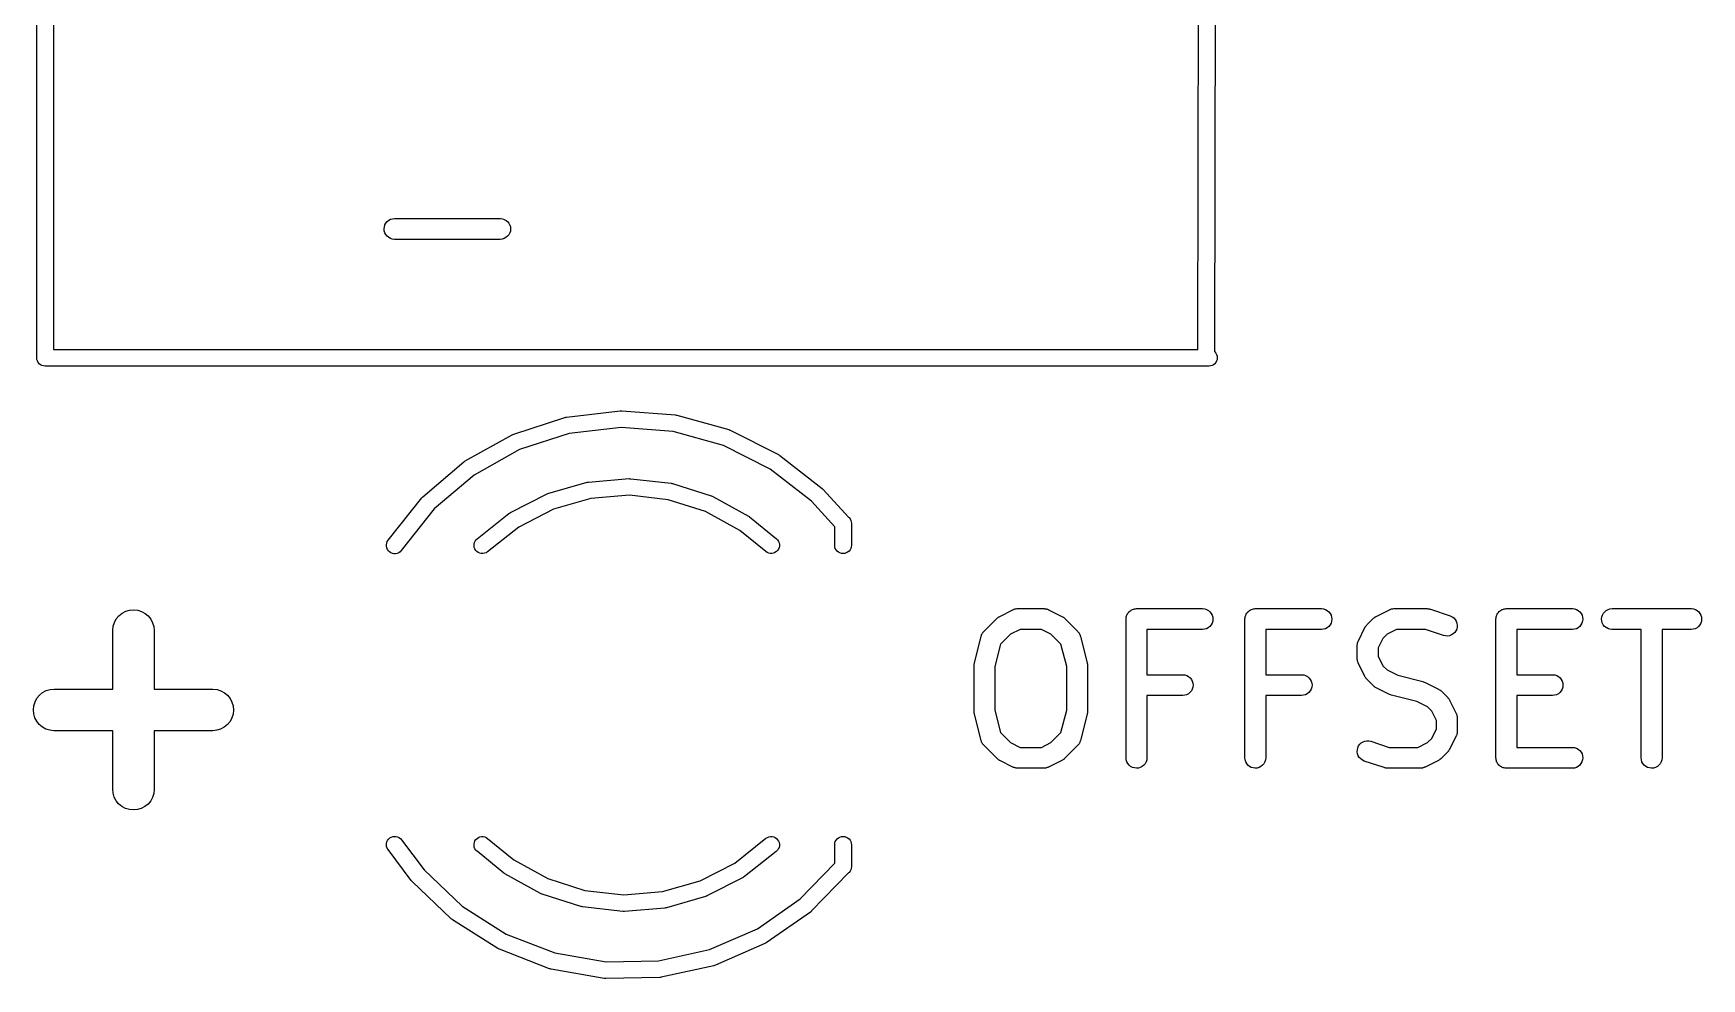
# Model space of a CAD drawing. Extents: x 107.7 to 189.7, y -115.4 to -83.3.
# Drawn here: x 125.04 to 137.07, y -97.45 to -90.64 of the extents above; entities that cross this region are included whole.
import ezdxf

# ---------------------------------------------------------------- set-up
doc = ezdxf.new("R2010")
doc.units = 0
doc.layers.add('BLACK', color=7, linetype='CONTINUOUS')

msp = doc.modelspace()

# ---------------------------------------------------------------- linework, layer by layer
at = {"layer": 'BLACK', "linetype": 'CONTINUOUS'}
for p, q in [((125.065, -92.9807), (125.067, -85.3607)), ((133.569, -85.3608), (133.555, -92.9331)), ((125.187, -85.4178), (125.185, -92.9178)), ((133.435, -92.9178), (133.449, -85.4178)), ((127.575, -92.0202), (127.582, -92.0073)), ((127.582, -92.0073), (127.591, -91.996)), ((127.591, -91.996), (127.603, -91.9868)), ((127.603, -91.9868), (127.615, -91.9799)), ((127.615, -91.9799), (127.629, -91.9757)), ((127.629, -91.9757), (127.644, -91.9742)), ((127.644, -91.9742), (128.406, -91.9742)), ((128.406, -91.9742), (128.407, -91.9742)), ((128.407, -91.9742), (128.422, -91.9759)), ((128.422, -91.9759), (128.435, -91.9803)), ((128.435, -91.9803), (128.448, -91.9873)), ((128.448, -91.9873), (128.46, -91.9968)), ((128.46, -91.9968), (128.469, -92.0082)), ((128.469, -92.0082), (128.475, -92.0211)), ((127.569, -92.0487), (127.571, -92.0341)), ((127.57, -92.0633), (127.569, -92.0487)), ((127.575, -92.0773), (127.57, -92.0633)), ((127.571, -92.0341), (127.575, -92.0202)), ((127.581, -92.0903), (127.575, -92.0773)), ((127.59, -92.1017), (127.581, -92.0903)), ((127.602, -92.1111), (127.59, -92.1017)), ((127.615, -92.1182), (127.602, -92.1111)), ((127.628, -92.1226), (127.615, -92.1182)), ((127.643, -92.1242), (127.628, -92.1226)), ((127.644, -92.1242), (127.643, -92.1242)), ((128.406, -92.1242), (127.644, -92.1242)), ((128.421, -92.1228), (128.406, -92.1242)), ((128.435, -92.1186), (128.421, -92.1228)), ((128.447, -92.1117), (128.435, -92.1186)), ((128.459, -92.1024), (128.447, -92.1117)), ((128.468, -92.0912), (128.459, -92.1024)), ((128.475, -92.0783), (128.468, -92.0912)), ((128.475, -92.0211), (128.48, -92.0352)), ((128.479, -92.0643), (128.475, -92.0783)), ((128.481, -92.0498), (128.479, -92.0643)), ((128.48, -92.0352), (128.481, -92.0498)), ((125.185, -92.9178), (133.435, -92.9178)), ((133.555, -92.9331), (133.558, -92.9352)), ((133.558, -92.9352), (133.565, -92.9443)), ((133.565, -92.9443), (133.571, -92.9547)), ((133.571, -92.9547), (133.574, -92.966)), ((133.574, -92.966), (133.575, -92.9778)), ((125.066, -92.9895), (125.065, -92.9807)), ((125.069, -93.0009), (125.066, -92.9895)), ((125.075, -93.0113), (125.069, -93.0009)), ((125.082, -93.0204), (125.075, -93.0113)), ((125.091, -93.0279), (125.082, -93.0204)), ((125.102, -93.0335), (125.091, -93.0279)), ((125.113, -93.0369), (125.102, -93.0335)), ((125.125, -93.0381), (125.113, -93.0369)), ((125.129, -93.0377), (125.125, -93.0381)), ((125.13, -93.0378), (125.129, -93.0377)), ((133.492, -93.0378), (125.13, -93.0378)), ((133.495, -93.0381), (133.492, -93.0378)), ((133.498, -93.0378), (133.495, -93.0381)), ((133.518, -93.0378), (133.498, -93.0378)), ((133.527, -93.0369), (133.518, -93.0378)), ((133.538, -93.0335), (133.527, -93.0369)), ((133.548, -93.0279), (133.538, -93.0335)), ((133.558, -93.0204), (133.548, -93.0279)), ((133.565, -93.0113), (133.558, -93.0204)), ((133.571, -93.0009), (133.565, -93.0113)), ((133.574, -92.9896), (133.571, -93.0009)), ((133.575, -92.9778), (133.574, -92.9896)), ((128.503, -93.5279), (128.873, -93.408)), ((128.873, -93.408), (128.874, -93.4077)), ((128.874, -93.4077), (128.879, -93.4067)), ((128.879, -93.4067), (128.884, -93.4055)), ((128.884, -93.4055), (129.27, -93.3596)), ((129.27, -93.3596), (129.271, -93.3595)), ((129.271, -93.3595), (129.276, -93.3595)), ((129.276, -93.3595), (129.282, -93.3594)), ((129.282, -93.3594), (129.669, -93.3893)), ((129.669, -93.3893), (129.67, -93.3894)), ((129.67, -93.3894), (129.675, -93.3904)), ((129.675, -93.3904), (129.68, -93.3914)), ((129.68, -93.3914), (130.054, -93.496)), ((128.154, -93.7219), (128.493, -93.5326)), ((128.493, -93.5322), (128.498, -93.5301)), ((128.493, -93.5326), (128.493, -93.5322)), ((128.498, -93.5301), (128.503, -93.5279)), ((128.904, -93.524), (128.546, -93.6402)), ((129.278, -93.4795), (128.904, -93.524)), ((129.654, -93.5085), (129.278, -93.4795)), ((130.016, -93.6099), (129.654, -93.5085)), ((130.054, -93.496), (130.055, -93.4962)), ((130.055, -93.4962), (130.06, -93.4982)), ((130.06, -93.4982), (130.065, -93.5002)), ((130.065, -93.5002), (130.412, -93.6754)), ((128.546, -93.6402), (128.217, -93.8238)), ((130.353, -93.7799), (130.016, -93.6099)), ((130.412, -93.6754), (130.413, -93.6758)), ((130.413, -93.6758), (130.417, -93.6788)), ((130.417, -93.6788), (130.422, -93.6817)), ((130.422, -93.6817), (130.728, -93.9209)), ((127.848, -93.9802), (128.144, -93.7286)), ((128.144, -93.7286), (128.145, -93.7281)), ((128.145, -93.7281), (128.149, -93.725)), ((128.149, -93.725), (128.154, -93.7219)), ((130.65, -94.0124), (130.353, -93.7799)), ((128.217, -93.8238), (127.93, -94.0678)), ((128.75, -93.956), (129.032, -93.8755)), ((129.032, -93.8755), (129.033, -93.8753)), ((129.033, -93.8753), (129.038, -93.8744)), ((129.038, -93.8744), (129.043, -93.8734)), ((129.043, -93.8734), (129.335, -93.8492)), ((129.335, -93.8492), (129.336, -93.8491)), ((129.336, -93.8491), (129.341, -93.8493)), ((129.341, -93.8493), (129.347, -93.8493)), ((129.347, -93.8493), (129.638, -93.8822)), ((129.638, -93.8822), (129.639, -93.8823)), ((129.639, -93.8823), (129.644, -93.8835)), ((129.644, -93.8835), (129.649, -93.8846)), ((129.649, -93.8846), (129.928, -93.9734)), ((130.728, -93.9209), (130.728, -93.9215)), ((130.728, -93.9215), (130.732, -93.9247)), ((130.732, -93.9247), (130.735, -93.9278)), ((130.735, -93.9278), (130.918, -94.1277)), ((127.599, -94.2929), (127.84, -93.9886)), ((127.84, -93.9886), (127.841, -93.988)), ((127.841, -93.988), (127.844, -93.9841)), ((127.844, -93.9841), (127.848, -93.9802)), ((128.479, -94.0939), (128.74, -93.9603)), ((128.74, -93.9599), (128.745, -93.958)), ((128.74, -93.9603), (128.74, -93.9599)), ((128.745, -93.958), (128.75, -93.956)), ((129.059, -93.9925), (128.789, -94.0698)), ((129.339, -93.9692), (129.059, -93.9925)), ((129.618, -94.0008), (129.339, -93.9692)), ((129.886, -94.086), (129.618, -94.0008)), ((129.928, -93.9734), (129.929, -93.9736)), ((129.929, -93.9736), (129.934, -93.9759)), ((129.934, -93.9759), (129.939, -93.978)), ((129.939, -93.978), (130.195, -94.1192)), ((130.818, -94.1965), (130.65, -94.0124)), ((127.93, -94.0678), (127.693, -94.3675)), ((128.24, -94.2819), (128.469, -94.1003)), ((128.469, -94.1003), (128.47, -94.0997)), ((128.47, -94.0997), (128.474, -94.0969)), ((128.474, -94.0969), (128.479, -94.0939)), ((128.789, -94.0698), (128.539, -94.198)), ((130.133, -94.2217), (129.886, -94.086)), ((130.195, -94.1192), (130.196, -94.1197)), ((130.196, -94.1197), (130.2, -94.1225)), ((130.2, -94.1225), (130.204, -94.1253)), ((130.204, -94.1253), (130.397, -94.2823)), ((130.918, -94.1277), (130.921, -94.1302)), ((130.921, -94.1302), (130.928, -94.1393)), ((130.928, -94.1393), (130.934, -94.1497)), ((130.934, -94.1497), (130.937, -94.161)), ((130.937, -94.161), (130.938, -94.1699)), ((130.938, -94.1699), (130.938, -94.3317)), ((127.592, -94.3027), (127.599, -94.2929)), ((128.225, -94.2996), (128.231, -94.29)), ((128.231, -94.29), (128.24, -94.2819)), ((128.539, -94.198), (128.314, -94.376)), ((130.321, -94.3753), (130.133, -94.2217)), ((130.397, -94.2823), (130.398, -94.2828)), ((130.398, -94.2828), (130.406, -94.2912)), ((130.406, -94.2912), (130.412, -94.301)), ((130.818, -94.3317), (130.818, -94.1965)), ((127.586, -94.3251), (127.588, -94.3136)), ((127.586, -94.3369), (127.586, -94.3251)), ((127.588, -94.3483), (127.586, -94.3369)), ((127.588, -94.3136), (127.592, -94.3027)), ((127.593, -94.3591), (127.588, -94.3483)), ((127.6, -94.3687), (127.593, -94.3591)), ((127.608, -94.3769), (127.6, -94.3687)), ((127.618, -94.3834), (127.608, -94.3769)), ((127.629, -94.3877), (127.618, -94.3834)), ((127.64, -94.3899), (127.629, -94.3877)), ((127.652, -94.3899), (127.64, -94.3899)), ((127.663, -94.3875), (127.652, -94.3899)), ((127.674, -94.383), (127.663, -94.3875)), ((127.684, -94.3764), (127.674, -94.383)), ((127.692, -94.3681), (127.684, -94.3764)), ((127.693, -94.3675), (127.692, -94.3681)), ((128.217, -94.3218), (128.22, -94.3104)), ((128.217, -94.3335), (128.217, -94.3218)), ((128.219, -94.3451), (128.217, -94.3335)), ((128.223, -94.356), (128.219, -94.3451)), ((128.22, -94.3104), (128.225, -94.2996)), ((128.23, -94.3659), (128.223, -94.356)), ((128.238, -94.3744), (128.23, -94.3659)), ((128.247, -94.3811), (128.238, -94.3744)), ((128.258, -94.3859), (128.247, -94.3811)), ((128.269, -94.3885), (128.258, -94.3859)), ((128.281, -94.3888), (128.269, -94.3885)), ((128.293, -94.3869), (128.281, -94.3888)), ((128.304, -94.3827), (128.293, -94.3869)), ((128.313, -94.3765), (128.304, -94.3827)), ((128.314, -94.376), (128.313, -94.3765)), ((130.331, -94.3818), (130.321, -94.3753)), ((130.342, -94.3862), (130.331, -94.3818)), ((130.353, -94.3885), (130.342, -94.3862)), ((130.365, -94.3885), (130.353, -94.3885)), ((130.376, -94.3862), (130.365, -94.3885)), ((130.387, -94.3818), (130.376, -94.3862)), ((130.397, -94.3753), (130.387, -94.3818)), ((130.405, -94.367), (130.397, -94.3753)), ((130.412, -94.3573), (130.405, -94.367)), ((130.412, -94.301), (130.417, -94.3119)), ((130.416, -94.3465), (130.412, -94.3573)), ((130.419, -94.3351), (130.416, -94.3465)), ((130.417, -94.3119), (130.419, -94.3234)), ((130.419, -94.3234), (130.419, -94.3351)), ((130.819, -94.3406), (130.818, -94.3317)), ((130.822, -94.3519), (130.819, -94.3406)), ((130.828, -94.3623), (130.822, -94.3519)), ((130.835, -94.3714), (130.828, -94.3623)), ((130.845, -94.3789), (130.835, -94.3714)), ((130.855, -94.3845), (130.845, -94.3789)), ((130.866, -94.3879), (130.855, -94.3845)), ((130.878, -94.3891), (130.866, -94.3879)), ((130.89, -94.3879), (130.878, -94.3891)), ((130.901, -94.3845), (130.89, -94.3879)), ((130.911, -94.3789), (130.901, -94.3845)), ((130.921, -94.3714), (130.911, -94.3789)), ((130.928, -94.3623), (130.921, -94.3714)), ((130.934, -94.3519), (130.928, -94.3623)), ((130.937, -94.3406), (130.934, -94.3519)), ((130.938, -94.3317), (130.937, -94.3406)), ((125.615, -94.9133), (125.624, -94.8854)), ((125.624, -94.8854), (125.638, -94.8597)), ((125.638, -94.8597), (125.657, -94.8373)), ((125.657, -94.8373), (125.68, -94.8189)), ((125.68, -94.8189), (125.706, -94.8054)), ((125.706, -94.8054), (125.734, -94.7971)), ((125.734, -94.7971), (125.763, -94.7945)), ((125.763, -94.7945), (125.792, -94.7975)), ((125.792, -94.7975), (125.82, -94.8062)), ((125.82, -94.8062), (125.846, -94.8201)), ((125.846, -94.8201), (125.868, -94.8388)), ((125.868, -94.8388), (125.887, -94.8615)), ((125.887, -94.8615), (125.9, -94.8873)), ((125.9, -94.8873), (125.909, -94.9153)), ((131.893, -94.951), (131.988, -94.8558)), ((131.988, -94.8558), (131.989, -94.855)), ((131.989, -94.855), (131.992, -94.8524)), ((131.992, -94.8524), (131.995, -94.8495)), ((131.995, -94.8495), (131.998, -94.8478)), ((131.998, -94.8478), (132, -94.8459)), ((132, -94.8459), (132.004, -94.844)), ((132.004, -94.844), (132.007, -94.8417)), ((132.007, -94.8417), (132.103, -94.7941)), ((132.103, -94.7936), (132.106, -94.7929)), ((132.103, -94.7941), (132.103, -94.7936)), ((132.106, -94.7929), (132.108, -94.7918)), ((132.108, -94.7918), (132.112, -94.7904)), ((132.112, -94.7904), (132.117, -94.7886)), ((132.117, -94.7886), (132.119, -94.7882)), ((132.119, -94.7882), (132.122, -94.7876)), ((132.122, -94.7876), (132.127, -94.7871)), ((132.127, -94.7871), (132.132, -94.7863)), ((132.132, -94.7863), (132.134, -94.7864)), ((132.134, -94.7864), (132.136, -94.7862)), ((132.136, -94.7862), (132.327, -94.7862)), ((132.327, -94.7862), (132.328, -94.7862)), ((132.328, -94.7862), (132.33, -94.7864)), ((132.33, -94.7864), (132.332, -94.7864)), ((132.332, -94.7864), (132.337, -94.7872)), ((132.337, -94.7872), (132.342, -94.7878)), ((132.342, -94.7878), (132.344, -94.7885)), ((132.344, -94.7885), (132.346, -94.7889)), ((132.346, -94.7889), (132.351, -94.7907)), ((132.351, -94.7907), (132.356, -94.7922)), ((132.356, -94.7922), (132.358, -94.7933)), ((132.358, -94.7933), (132.36, -94.7941)), ((132.36, -94.7941), (132.455, -94.8417)), ((132.455, -94.8417), (132.456, -94.8422)), ((132.456, -94.8422), (132.46, -94.8445)), ((132.46, -94.8445), (132.464, -94.8465)), ((132.464, -94.8465), (132.466, -94.8485)), ((132.466, -94.8485), (132.469, -94.8502)), ((132.469, -94.8502), (132.472, -94.8531)), ((132.472, -94.8531), (132.475, -94.8558)), ((132.475, -94.8558), (132.57, -94.951)), ((132.918, -94.8601), (132.919, -94.8531)), ((132.918, -94.8606), (132.918, -94.8601)), ((132.918, -94.8607), (132.918, -94.8606)), ((132.918, -94.8612), (132.918, -94.8607)), ((132.918, -94.8607), (132.918, -94.8607)), ((132.918, -95.8612), (132.918, -94.8612)), ((132.919, -94.8531), (132.92, -94.8461)), ((132.92, -94.8456), (132.922, -94.8389)), ((132.92, -94.8458), (132.92, -94.8456)), ((132.92, -94.8461), (132.92, -94.8458)), ((132.922, -94.8389), (132.924, -94.8321)), ((132.924, -94.8316), (132.928, -94.8254)), ((132.924, -94.8319), (132.924, -94.8316)), ((132.924, -94.8321), (132.924, -94.8319)), ((132.928, -94.8254), (132.931, -94.8192)), ((132.931, -94.8188), (132.936, -94.8134)), ((132.931, -94.819), (132.931, -94.8188)), ((132.931, -94.8192), (132.931, -94.819)), ((132.936, -94.8134), (132.94, -94.808)), ((132.94, -94.808), (132.941, -94.8078)), ((132.941, -94.8076), (132.946, -94.8032)), ((132.941, -94.8078), (132.941, -94.8076)), ((132.946, -94.8032), (132.952, -94.7987)), ((132.952, -94.7984), (132.958, -94.7952)), ((132.952, -94.7986), (132.952, -94.7984)), ((132.952, -94.7987), (132.952, -94.7986)), ((132.958, -94.7952), (132.965, -94.7918)), ((132.965, -94.7916), (132.972, -94.7896)), ((132.965, -94.7918), (132.965, -94.7916)), ((132.965, -94.7918), (132.965, -94.7918)), ((132.972, -94.7896), (132.979, -94.7876)), ((132.979, -94.7875), (132.986, -94.7869)), ((132.979, -94.7876), (132.979, -94.7875)), ((132.979, -94.7876), (132.979, -94.7876)), ((132.986, -94.7869), (132.993, -94.7862)), ((132.993, -94.7862), (133.469, -94.7862)), ((133.469, -94.7862), (133.47, -94.7862)), ((133.47, -94.7862), (133.485, -94.7878)), ((133.485, -94.7878), (133.499, -94.7922)), ((133.499, -94.7922), (133.512, -94.7993)), ((133.512, -94.7993), (133.523, -94.8087)), ((133.523, -94.8087), (133.532, -94.8201)), ((133.532, -94.8201), (133.539, -94.8331)), ((133.539, -94.8902), (133.532, -94.9031)), ((133.539, -94.8331), (133.543, -94.8471)), ((133.543, -94.8763), (133.539, -94.8902)), ((133.543, -94.8471), (133.544, -94.8617)), ((133.544, -94.8617), (133.543, -94.8763)), ((133.775, -94.8601), (133.776, -94.8531)), ((133.775, -94.8606), (133.775, -94.8601)), ((133.775, -94.8607), (133.775, -94.8606)), ((133.775, -94.8612), (133.775, -94.8607)), ((133.775, -94.8607), (133.775, -94.8607)), ((133.775, -95.8612), (133.775, -94.8612)), ((133.776, -94.8531), (133.777, -94.8461)), ((133.777, -94.8456), (133.779, -94.8389)), ((133.777, -94.8458), (133.777, -94.8456)), ((133.777, -94.8461), (133.777, -94.8458)), ((133.779, -94.8389), (133.781, -94.8321)), ((133.781, -94.8316), (133.785, -94.8254)), ((133.781, -94.8319), (133.781, -94.8316)), ((133.781, -94.8321), (133.781, -94.8319)), ((133.785, -94.8254), (133.788, -94.8192)), ((133.788, -94.8188), (133.793, -94.8134)), ((133.788, -94.819), (133.788, -94.8188)), ((133.788, -94.8192), (133.788, -94.819)), ((133.793, -94.8134), (133.798, -94.808)), ((133.798, -94.8076), (133.803, -94.8032)), ((133.798, -94.8078), (133.798, -94.8076)), ((133.798, -94.808), (133.798, -94.8078)), ((133.803, -94.8032), (133.809, -94.7987)), ((133.809, -94.7984), (133.816, -94.7952)), ((133.809, -94.7986), (133.809, -94.7984)), ((133.809, -94.7987), (133.809, -94.7986)), ((133.816, -94.7952), (133.822, -94.7918)), ((133.822, -94.7916), (133.829, -94.7896)), ((133.822, -94.7918), (133.822, -94.7916)), ((133.822, -94.7918), (133.822, -94.7918)), ((133.829, -94.7896), (133.836, -94.7876)), ((133.836, -94.7875), (133.843, -94.7869)), ((133.836, -94.7876), (133.836, -94.7875)), ((133.836, -94.7876), (133.836, -94.7876)), ((133.843, -94.7869), (133.85, -94.7862)), ((133.85, -94.7862), (134.327, -94.7862)), ((134.327, -94.7862), (134.328, -94.7862)), ((134.328, -94.7862), (134.342, -94.7878)), ((134.342, -94.7878), (134.356, -94.7922)), ((134.356, -94.7922), (134.369, -94.7993)), ((134.369, -94.7993), (134.38, -94.8087)), ((134.38, -94.8087), (134.389, -94.8201)), ((134.389, -94.8201), (134.396, -94.8331)), ((134.396, -94.8902), (134.389, -94.9031)), ((134.396, -94.8331), (134.4, -94.8471)), ((134.4, -94.8763), (134.396, -94.8902)), ((134.4, -94.8471), (134.402, -94.8617)), ((134.402, -94.8617), (134.4, -94.8763)), ((134.654, -94.9034), (134.702, -94.8558)), ((134.702, -94.8558), (134.703, -94.855)), ((134.703, -94.855), (134.706, -94.8524)), ((134.706, -94.8524), (134.709, -94.8495)), ((134.709, -94.8495), (134.712, -94.8478)), ((134.712, -94.8478), (134.714, -94.8459)), ((134.714, -94.8459), (134.718, -94.844)), ((134.718, -94.844), (134.722, -94.8417)), ((134.722, -94.8417), (134.817, -94.7941)), ((134.817, -94.7941), (134.818, -94.7936)), ((134.818, -94.7936), (134.82, -94.7929)), ((134.82, -94.7929), (134.822, -94.7918)), ((134.822, -94.7918), (134.827, -94.7904)), ((134.827, -94.7904), (134.832, -94.7886)), ((134.832, -94.7886), (134.834, -94.7882)), ((134.834, -94.7882), (134.836, -94.7876)), ((134.836, -94.7876), (134.841, -94.7871)), ((134.841, -94.7871), (134.846, -94.7863)), ((134.846, -94.7863), (134.848, -94.7864)), ((134.848, -94.7864), (134.85, -94.7862)), ((134.85, -94.7862), (135.088, -94.7862)), ((135.088, -94.7862), (135.09, -94.7862)), ((135.09, -94.7862), (135.094, -94.7867)), ((135.094, -94.7867), (135.098, -94.7868)), ((135.098, -94.7868), (135.101, -94.7875)), ((135.101, -94.7875), (135.104, -94.7878)), ((135.104, -94.7878), (135.108, -94.7891)), ((135.108, -94.7891), (135.112, -94.79)), ((135.112, -94.79), (135.255, -94.8376)), ((135.255, -94.8376), (135.256, -94.838)), ((135.256, -94.838), (135.269, -94.8441)), ((135.269, -94.8441), (135.281, -94.8527)), ((135.281, -94.8527), (135.291, -94.8635)), ((135.291, -94.8635), (135.299, -94.876)), ((135.299, -94.876), (135.304, -94.8897)), ((135.304, -94.8897), (135.306, -94.9041)), ((135.585, -94.8601), (135.586, -94.8531)), ((135.585, -94.8606), (135.585, -94.8601)), ((135.585, -94.8607), (135.585, -94.8606)), ((135.585, -94.8612), (135.585, -94.8607)), ((135.585, -94.8607), (135.585, -94.8607)), ((135.585, -95.8612), (135.585, -94.8612)), ((135.586, -94.8461), (135.587, -94.8458)), ((135.586, -94.8531), (135.586, -94.8461)), ((135.587, -94.8456), (135.589, -94.8389)), ((135.587, -94.8458), (135.587, -94.8456)), ((135.589, -94.8389), (135.591, -94.8321)), ((135.591, -94.8316), (135.594, -94.8254)), ((135.591, -94.8319), (135.591, -94.8316)), ((135.591, -94.8321), (135.591, -94.8319)), ((135.594, -94.8254), (135.598, -94.8192)), ((135.598, -94.8188), (135.603, -94.8134)), ((135.598, -94.819), (135.598, -94.8188)), ((135.598, -94.8192), (135.598, -94.819)), ((135.603, -94.8134), (135.607, -94.808)), ((135.607, -94.8076), (135.613, -94.8032)), ((135.607, -94.8078), (135.607, -94.8076)), ((135.607, -94.808), (135.607, -94.8078)), ((135.613, -94.8032), (135.618, -94.7987)), ((135.618, -94.7987), (135.619, -94.7986)), ((135.619, -94.7984), (135.625, -94.7952)), ((135.619, -94.7986), (135.619, -94.7984)), ((135.625, -94.7952), (135.631, -94.7918)), ((135.631, -94.7918), (135.632, -94.7918)), ((135.632, -94.7916), (135.639, -94.7896)), ((135.632, -94.7918), (135.632, -94.7916)), ((135.639, -94.7896), (135.645, -94.7876)), ((135.645, -94.7876), (135.646, -94.7876)), ((135.646, -94.7875), (135.653, -94.7869)), ((135.646, -94.7876), (135.646, -94.7875)), ((135.653, -94.7869), (135.66, -94.7862)), ((135.66, -94.7862), (136.136, -94.7862)), ((136.136, -94.7862), (136.137, -94.7862)), ((136.137, -94.7862), (136.152, -94.7878)), ((136.152, -94.7878), (136.166, -94.7922)), ((136.166, -94.7922), (136.178, -94.7993)), ((136.178, -94.7993), (136.19, -94.8087)), ((136.19, -94.8087), (136.199, -94.8201)), ((136.205, -94.8902), (136.198, -94.9031)), ((136.199, -94.8201), (136.206, -94.8331)), ((136.21, -94.8763), (136.205, -94.8902)), ((136.206, -94.8331), (136.21, -94.8471)), ((136.21, -94.8471), (136.211, -94.8617)), ((136.211, -94.8617), (136.21, -94.8763)), ((136.347, -94.8607), (136.348, -94.8461)), ((136.348, -94.8752), (136.347, -94.8607)), ((136.348, -94.8461), (136.353, -94.8321)), ((136.352, -94.8893), (136.348, -94.8752)), ((136.359, -94.9022), (136.352, -94.8893)), ((136.353, -94.8321), (136.36, -94.8192)), ((136.36, -94.8192), (136.369, -94.808)), ((136.369, -94.808), (136.38, -94.7987)), ((136.38, -94.7987), (136.393, -94.7918)), ((136.393, -94.7918), (136.407, -94.7876)), ((136.407, -94.7876), (136.422, -94.7862)), ((136.422, -94.7862), (136.993, -94.7862)), ((136.993, -94.7862), (136.994, -94.7862)), ((136.994, -94.7862), (137.009, -94.7878)), ((137.009, -94.7878), (137.023, -94.7922)), ((137.023, -94.7922), (137.036, -94.7993)), ((137.036, -94.7993), (137.047, -94.8087)), ((137.047, -94.8087), (137.056, -94.8201)), ((137.062, -94.8902), (137.055, -94.9031)), ((137.056, -94.8201), (137.063, -94.8331)), ((137.067, -94.8763), (137.062, -94.8902)), ((137.063, -94.8331), (137.067, -94.8471)), ((137.067, -94.8471), (137.068, -94.8617)), ((137.068, -94.8617), (137.067, -94.8763)), ((125.612, -94.9424), (125.615, -94.9133)), ((125.612, -94.9445), (125.612, -94.9424)), ((125.612, -95.3659), (125.612, -94.9445)), ((125.909, -94.9153), (125.912, -94.9445)), ((125.912, -94.9445), (125.912, -95.3659)), ((131.825, -95.1763), (131.873, -94.9858)), ((131.873, -94.9848), (131.875, -94.9801)), ((131.873, -94.9858), (131.873, -94.9848)), ((131.875, -94.9801), (131.876, -94.9752)), ((131.876, -94.9752), (131.877, -94.9732)), ((131.877, -94.9732), (131.878, -94.9711)), ((131.878, -94.9711), (131.881, -94.9668)), ((131.881, -94.9668), (131.883, -94.9623)), ((131.883, -94.9623), (131.885, -94.9606)), ((131.885, -94.9606), (131.886, -94.9587)), ((131.886, -94.9587), (131.889, -94.9549)), ((131.889, -94.9549), (131.893, -94.951)), ((132.085, -94.9704), (132.013, -95.0424)), ((132.154, -94.9362), (132.085, -94.9704)), ((132.309, -94.9362), (132.154, -94.9362)), ((132.377, -94.9704), (132.309, -94.9362)), ((132.449, -95.0424), (132.377, -94.9704)), ((132.57, -94.951), (132.571, -94.9517)), ((132.571, -94.9517), (132.574, -94.9557)), ((132.574, -94.9557), (132.577, -94.9595)), ((132.577, -94.9595), (132.579, -94.9614)), ((132.579, -94.9614), (132.58, -94.9632)), ((132.58, -94.9632), (132.582, -94.9677)), ((132.582, -94.9677), (132.585, -94.9721)), ((132.585, -94.9721), (132.586, -94.9742)), ((132.586, -94.9742), (132.587, -94.9762)), ((132.587, -94.9762), (132.588, -94.9811)), ((132.588, -94.9811), (132.59, -94.9858)), ((132.59, -94.9858), (132.637, -95.1763)), ((133.469, -94.9362), (133.068, -94.9362)), ((133.068, -94.9362), (133.068, -95.2624)), ((133.484, -94.9348), (133.469, -94.9362)), ((133.498, -94.9305), (133.484, -94.9348)), ((133.511, -94.9236), (133.498, -94.9305)), ((133.522, -94.9144), (133.511, -94.9236)), ((133.532, -94.9031), (133.522, -94.9144)), ((134.327, -94.9362), (133.925, -94.9362)), ((133.925, -94.9362), (133.925, -95.2624)), ((134.341, -94.9348), (134.327, -94.9362)), ((134.355, -94.9305), (134.341, -94.9348)), ((134.368, -94.9236), (134.355, -94.9305)), ((134.379, -94.9144), (134.368, -94.9236)), ((134.389, -94.9031), (134.379, -94.9144)), ((134.591, -95.0221), (134.592, -95.0202)), ((134.592, -95.0202), (134.593, -95.0181)), ((134.593, -95.0181), (134.64, -94.9229)), ((134.64, -94.9229), (134.641, -94.9219)), ((134.641, -94.9219), (134.643, -94.9184)), ((134.643, -94.9184), (134.645, -94.9147)), ((134.645, -94.9147), (134.647, -94.9123)), ((134.647, -94.9123), (134.649, -94.9097)), ((134.649, -94.9097), (134.652, -94.9066)), ((134.652, -94.9066), (134.654, -94.9034)), ((134.769, -95.0008), (134.735, -95.0694)), ((134.8, -94.9704), (134.769, -95.0008)), ((134.868, -94.9362), (134.8, -94.9704)), ((135.076, -94.9362), (134.868, -94.9362)), ((135.208, -94.98), (135.076, -94.9362)), ((135.222, -94.9832), (135.208, -94.98)), ((135.237, -94.9836), (135.222, -94.9832)), ((135.251, -94.9812), (135.237, -94.9836)), ((135.265, -94.976), (135.251, -94.9812)), ((135.277, -94.9682), (135.265, -94.976)), ((135.288, -94.9582), (135.277, -94.9682)), ((135.296, -94.9463), (135.288, -94.9582)), ((135.302, -94.933), (135.296, -94.9463)), ((135.306, -94.9188), (135.302, -94.933)), ((135.306, -94.9041), (135.306, -94.9188)), ((136.136, -94.9362), (135.735, -94.9362)), ((135.735, -94.9362), (135.735, -95.2624)), ((136.151, -94.9348), (136.136, -94.9362)), ((136.165, -94.9305), (136.151, -94.9348)), ((136.178, -94.9236), (136.165, -94.9305)), ((136.189, -94.9144), (136.178, -94.9236)), ((136.198, -94.9031), (136.189, -94.9144)), ((136.368, -94.9137), (136.359, -94.9022)), ((136.379, -94.9231), (136.368, -94.9137)), ((136.392, -94.9301), (136.379, -94.9231)), ((136.406, -94.9345), (136.392, -94.9301)), ((136.421, -94.9362), (136.406, -94.9345)), ((136.422, -94.9362), (136.421, -94.9362)), ((136.633, -94.9362), (136.422, -94.9362)), ((136.633, -95.8612), (136.633, -94.9362)), ((136.993, -94.9362), (136.783, -94.9362)), ((136.783, -94.9362), (136.783, -95.8612)), ((137.008, -94.9348), (136.993, -94.9362)), ((137.022, -94.9305), (137.008, -94.9348)), ((137.035, -94.9236), (137.022, -94.9305)), ((137.046, -94.9144), (137.035, -94.9236)), ((137.055, -94.9031), (137.046, -94.9144)), ((132.013, -95.0424), (131.973, -95.2037)), ((132.49, -95.2037), (132.449, -95.0424)), ((134.585, -95.0462), (134.586, -95.0412)), ((134.585, -95.0484), (134.585, -95.0462)), ((134.585, -95.0506), (134.585, -95.0484)), ((134.585, -95.0517), (134.585, -95.0506)), ((134.585, -95.1469), (134.585, -95.0517)), ((134.586, -95.0412), (134.587, -95.0361)), ((134.587, -95.034), (134.588, -95.0318)), ((134.587, -95.0361), (134.587, -95.034)), ((134.588, -95.0318), (134.589, -95.027)), ((134.589, -95.027), (134.591, -95.0221)), ((134.735, -95.0694), (134.735, -95.1292)), ((134.735, -95.1292), (134.769, -95.1977)), ((131.823, -95.1908), (131.824, -95.1849)), ((131.823, -95.1921), (131.823, -95.1908)), ((131.823, -95.1935), (131.823, -95.1921)), ((131.823, -95.1945), (131.823, -95.1935)), ((131.823, -95.5278), (131.823, -95.1945)), ((131.824, -95.1849), (131.825, -95.1789)), ((131.825, -95.1776), (131.825, -95.1763)), ((131.825, -95.1789), (131.825, -95.1776)), ((131.973, -95.2037), (131.973, -95.5186)), ((132.49, -95.5186), (132.49, -95.2037)), ((132.637, -95.1763), (132.638, -95.1773)), ((132.638, -95.1773), (132.638, -95.1787)), ((132.638, -95.1787), (132.638, -95.1799)), ((132.638, -95.1799), (132.639, -95.1859)), ((132.639, -95.1859), (132.64, -95.1918)), ((132.64, -95.1918), (132.64, -95.1932)), ((132.64, -95.1932), (132.64, -95.1945)), ((132.64, -95.1945), (132.64, -95.5278)), ((134.585, -95.1491), (134.585, -95.1469)), ((134.585, -95.1513), (134.585, -95.1491)), ((134.586, -95.1564), (134.585, -95.1513)), ((134.586, -95.1615), (134.586, -95.1564)), ((134.587, -95.1636), (134.586, -95.1615)), ((134.587, -95.1658), (134.587, -95.1636)), ((134.589, -95.1706), (134.587, -95.1658)), ((134.591, -95.1755), (134.589, -95.1706)), ((134.592, -95.1774), (134.591, -95.1755)), ((134.592, -95.1795), (134.592, -95.1774)), ((134.593, -95.1804), (134.592, -95.1795)), ((134.64, -95.2757), (134.593, -95.1804)), ((134.769, -95.1977), (134.8, -95.2281)), ((134.8, -95.2281), (134.877, -95.2666)), ((125.107, -95.391), (125.133, -95.3772)), ((125.133, -95.3772), (125.161, -95.3687)), ((125.161, -95.3687), (125.19, -95.3659)), ((125.19, -95.3659), (125.612, -95.3659)), ((125.912, -95.3659), (126.333, -95.3659)), ((126.333, -95.3659), (126.335, -95.3659)), ((126.335, -95.3659), (126.364, -95.3692)), ((126.364, -95.3692), (126.392, -95.378)), ((126.392, -95.378), (126.418, -95.3921)), ((133.068, -95.2624), (133.327, -95.2624)), ((133.327, -95.2624), (133.328, -95.2624)), ((133.328, -95.2624), (133.342, -95.264)), ((133.342, -95.264), (133.356, -95.2684)), ((133.356, -95.2684), (133.369, -95.2755)), ((133.369, -95.2755), (133.38, -95.2849)), ((133.389, -95.3793), (133.379, -95.3906)), ((133.38, -95.2849), (133.389, -95.2963)), ((133.389, -95.2963), (133.396, -95.3093)), ((133.396, -95.3664), (133.389, -95.3793)), ((133.396, -95.3093), (133.4, -95.3233)), ((133.4, -95.3525), (133.396, -95.3664)), ((133.4, -95.3233), (133.402, -95.3379)), ((133.402, -95.3379), (133.4, -95.3525)), ((133.925, -95.2624), (134.184, -95.2624)), ((134.184, -95.2624), (134.185, -95.2624)), ((134.185, -95.2624), (134.199, -95.264)), ((134.199, -95.264), (134.213, -95.2684)), ((134.213, -95.2684), (134.226, -95.2755)), ((134.226, -95.2755), (134.237, -95.2849)), ((134.237, -95.2849), (134.246, -95.2963)), ((134.246, -95.3793), (134.237, -95.3906)), ((134.246, -95.2963), (134.253, -95.3093)), ((134.253, -95.3664), (134.246, -95.3793)), ((134.253, -95.3093), (134.257, -95.3233)), ((134.257, -95.3525), (134.253, -95.3664)), ((134.257, -95.3233), (134.259, -95.3379)), ((134.259, -95.3379), (134.257, -95.3525)), ((134.643, -95.2792), (134.64, -95.2757)), ((134.645, -95.283), (134.643, -95.2792)), ((134.647, -95.2854), (134.645, -95.283)), ((134.648, -95.2881), (134.647, -95.2854)), ((134.651, -95.2911), (134.648, -95.2881)), ((134.654, -95.2944), (134.651, -95.2911)), ((134.654, -95.2952), (134.654, -95.2944)), ((134.702, -95.3428), (134.654, -95.2952)), ((134.705, -95.3455), (134.702, -95.3428)), ((134.708, -95.3484), (134.705, -95.3455)), ((134.711, -95.3501), (134.708, -95.3484)), ((134.713, -95.3521), (134.711, -95.3501)), ((134.717, -95.3541), (134.713, -95.3521)), ((134.721, -95.3564), (134.717, -95.3541)), ((134.722, -95.3568), (134.721, -95.3564)), ((134.817, -95.4045), (134.722, -95.3568)), ((134.877, -95.2666), (135.059, -95.3122)), ((135.059, -95.3122), (135.06, -95.3125)), ((135.06, -95.3125), (135.06, -95.3126)), ((135.06, -95.3126), (135.061, -95.3127)), ((135.061, -95.3127), (135.067, -95.3152)), ((135.067, -95.3152), (135.074, -95.3176)), ((135.074, -95.3176), (135.074, -95.3178)), ((135.074, -95.3178), (135.074, -95.3179)), ((135.074, -95.3179), (135.17, -95.3655)), ((135.17, -95.3655), (135.171, -95.366)), ((135.171, -95.366), (135.174, -95.3683)), ((135.174, -95.3683), (135.178, -95.3703)), ((135.178, -95.3703), (135.18, -95.3723)), ((135.18, -95.3723), (135.183, -95.374)), ((135.183, -95.374), (135.186, -95.3769)), ((135.186, -95.3769), (135.189, -95.3796)), ((135.189, -95.3796), (135.237, -95.4272)), ((135.735, -95.2624), (135.993, -95.2624)), ((135.993, -95.2624), (135.994, -95.2624)), ((135.994, -95.2624), (136.009, -95.264)), ((136.009, -95.264), (136.023, -95.2684)), ((136.023, -95.2684), (136.036, -95.2755)), ((136.036, -95.2755), (136.047, -95.2849)), ((136.055, -95.3793), (136.046, -95.3906)), ((136.047, -95.2849), (136.056, -95.2963)), ((136.062, -95.3664), (136.055, -95.3793)), ((136.056, -95.2963), (136.063, -95.3093)), ((136.067, -95.3525), (136.062, -95.3664)), ((136.063, -95.3093), (136.067, -95.3233)), ((136.067, -95.3233), (136.068, -95.3379)), ((136.068, -95.3379), (136.067, -95.3525)), ((125.04, -95.5148), (125.043, -95.4857)), ((125.043, -95.4857), (125.052, -95.4578)), ((125.052, -95.4578), (125.066, -95.432)), ((125.066, -95.432), (125.085, -95.4095)), ((125.085, -95.4095), (125.107, -95.391)), ((126.418, -95.3921), (126.44, -95.4109)), ((126.44, -95.4109), (126.459, -95.4338)), ((126.459, -95.4338), (126.472, -95.4597)), ((126.472, -95.4597), (126.481, -95.4878)), ((126.481, -95.4878), (126.483, -95.5169)), ((133.327, -95.4124), (133.068, -95.4124)), ((133.068, -95.4124), (133.068, -95.8612)), ((133.341, -95.4109), (133.327, -95.4124)), ((133.355, -95.4067), (133.341, -95.4109)), ((133.368, -95.3998), (133.355, -95.4067)), ((133.379, -95.3906), (133.368, -95.3998)), ((134.184, -95.4124), (133.925, -95.4124)), ((133.925, -95.4124), (133.925, -95.8612)), ((134.198, -95.4109), (134.184, -95.4124)), ((134.212, -95.4067), (134.198, -95.4109)), ((134.225, -95.3998), (134.212, -95.4067)), ((134.237, -95.3906), (134.225, -95.3998)), ((134.817, -95.4046), (134.817, -95.4045)), ((134.817, -95.4048), (134.817, -95.4046)), ((134.824, -95.4072), (134.817, -95.4048)), ((134.831, -95.4097), (134.824, -95.4072)), ((134.831, -95.4098), (134.831, -95.4097)), ((134.831, -95.4099), (134.831, -95.4098)), ((134.832, -95.4101), (134.831, -95.4099)), ((135.015, -95.4558), (134.832, -95.4101)), ((135.092, -95.4942), (135.015, -95.4558)), ((135.122, -95.5247), (135.092, -95.4942)), ((135.237, -95.4272), (135.237, -95.4279)), ((135.237, -95.4279), (135.24, -95.4312)), ((135.24, -95.4312), (135.243, -95.4343)), ((135.243, -95.4343), (135.245, -95.4369)), ((135.245, -95.4369), (135.247, -95.4394)), ((135.247, -95.4394), (135.249, -95.4431)), ((135.249, -95.4431), (135.251, -95.4467)), ((135.251, -95.4467), (135.298, -95.5419)), ((135.993, -95.4124), (135.735, -95.4124)), ((135.735, -95.4124), (135.735, -95.7862)), ((136.008, -95.4109), (135.993, -95.4124)), ((136.022, -95.4067), (136.008, -95.4109)), ((136.035, -95.3998), (136.022, -95.4067)), ((136.046, -95.3906), (136.035, -95.3998)), ((125.043, -95.544), (125.04, -95.5148)), ((125.051, -95.5721), (125.043, -95.544)), ((125.065, -95.598), (125.051, -95.5721)), ((125.083, -95.6208), (125.065, -95.598)), ((125.106, -95.6397), (125.083, -95.6208)), ((126.439, -95.6223), (126.416, -95.6408)), ((126.458, -95.5998), (126.439, -95.6223)), ((126.471, -95.574), (126.458, -95.5998)), ((126.48, -95.5461), (126.471, -95.574)), ((126.483, -95.5169), (126.48, -95.5461)), ((131.823, -95.5292), (131.823, -95.5278)), ((131.823, -95.5305), (131.823, -95.5292)), ((131.824, -95.5364), (131.823, -95.5305)), ((131.824, -95.5424), (131.824, -95.5364)), ((131.825, -95.5437), (131.824, -95.5424)), ((131.825, -95.545), (131.825, -95.5437)), ((131.825, -95.546), (131.825, -95.545)), ((131.873, -95.7365), (131.825, -95.546)), ((131.973, -95.5186), (132.013, -95.68)), ((132.449, -95.68), (132.49, -95.5186)), ((132.637, -95.546), (132.59, -95.7365)), ((132.638, -95.5447), (132.637, -95.546)), ((132.639, -95.5375), (132.638, -95.5434)), ((132.638, -95.5434), (132.638, -95.5447)), ((132.64, -95.5316), (132.639, -95.5375)), ((132.64, -95.5278), (132.64, -95.5289)), ((132.64, -95.5289), (132.64, -95.5302)), ((132.64, -95.5302), (132.64, -95.5316)), ((135.156, -95.5932), (135.122, -95.5247)), ((135.156, -95.653), (135.156, -95.5932)), ((135.298, -95.5419), (135.299, -95.5429)), ((135.299, -95.5429), (135.3, -95.5449)), ((135.3, -95.5449), (135.301, -95.5469)), ((135.301, -95.5469), (135.302, -95.5518)), ((135.302, -95.5518), (135.304, -95.5566)), ((135.304, -95.5566), (135.304, -95.5588)), ((135.304, -95.5588), (135.305, -95.5609)), ((135.305, -95.5609), (135.305, -95.566)), ((135.305, -95.566), (135.306, -95.5711)), ((135.306, -95.5711), (135.306, -95.5733)), ((135.306, -95.5733), (135.306, -95.5755)), ((135.306, -95.5755), (135.306, -95.6707)), ((125.131, -95.6538), (125.106, -95.6397)), ((125.159, -95.6626), (125.131, -95.6538)), ((125.188, -95.6659), (125.159, -95.6626)), ((125.19, -95.6659), (125.188, -95.6659)), ((125.612, -95.6659), (125.19, -95.6659)), ((125.612, -96.0873), (125.612, -95.6659)), ((126.333, -95.6659), (125.912, -95.6659)), ((125.912, -95.6659), (125.912, -96.0873)), ((126.362, -95.663), (126.333, -95.6659)), ((126.39, -95.6546), (126.362, -95.663)), ((126.416, -95.6408), (126.39, -95.6546)), ((131.875, -95.7413), (131.873, -95.7365)), ((131.876, -95.7462), (131.875, -95.7413)), ((132.013, -95.68), (132.085, -95.7519)), ((132.377, -95.7519), (132.449, -95.68)), ((132.588, -95.7423), (132.586, -95.7471)), ((132.59, -95.7375), (132.588, -95.7423)), ((132.59, -95.7365), (132.59, -95.7375)), ((134.627, -95.7464), (134.64, -95.7412)), ((134.64, -95.7412), (134.655, -95.7387)), ((134.655, -95.7387), (134.669, -95.7392)), ((134.669, -95.7392), (134.684, -95.7424)), ((134.684, -95.7424), (134.815, -95.7862)), ((135.092, -95.7519), (135.122, -95.7215)), ((135.122, -95.7215), (135.156, -95.653)), ((135.298, -95.7042), (135.251, -95.7995)), ((135.299, -95.7022), (135.298, -95.7042)), ((135.3, -95.7002), (135.299, -95.7022)), ((135.302, -95.6954), (135.3, -95.7002)), ((135.304, -95.6906), (135.302, -95.6954)), ((135.305, -95.6863), (135.304, -95.6884)), ((135.304, -95.6884), (135.304, -95.6906)), ((135.306, -95.6762), (135.305, -95.6812)), ((135.305, -95.6812), (135.305, -95.6863)), ((135.306, -95.6707), (135.306, -95.6718)), ((135.306, -95.6718), (135.306, -95.6739)), ((135.306, -95.6739), (135.306, -95.6762)), ((131.877, -95.7482), (131.876, -95.7462)), ((131.878, -95.7503), (131.877, -95.7482)), ((131.88, -95.7547), (131.878, -95.7503)), ((131.883, -95.7592), (131.88, -95.7547)), ((131.884, -95.7609), (131.883, -95.7592)), ((131.885, -95.7629), (131.884, -95.7609)), ((131.889, -95.7666), (131.885, -95.7629)), ((131.892, -95.7706), (131.889, -95.7666)), ((131.893, -95.7714), (131.892, -95.7706)), ((131.988, -95.8666), (131.893, -95.7714)), ((132.085, -95.7519), (132.154, -95.7862)), ((132.154, -95.7862), (132.309, -95.7862)), ((132.309, -95.7862), (132.377, -95.7519)), ((132.57, -95.7714), (132.475, -95.8666)), ((132.573, -95.7674), (132.57, -95.7714)), ((132.577, -95.7637), (132.573, -95.7674)), ((132.578, -95.7618), (132.577, -95.7637)), ((132.579, -95.76), (132.578, -95.7618)), ((132.582, -95.7556), (132.579, -95.76)), ((132.584, -95.7512), (132.582, -95.7556)), ((132.585, -95.7491), (132.584, -95.7512)), ((132.586, -95.7471), (132.585, -95.7491)), ((132.92, -95.8757), (132.918, -95.8612)), ((133.068, -95.8622), (133.067, -95.8768)), ((133.068, -95.8612), (133.068, -95.8622)), ((133.777, -95.8757), (133.775, -95.8612)), ((133.925, -95.8622), (133.924, -95.8768)), ((133.925, -95.8612), (133.925, -95.8622)), ((134.585, -95.8182), (134.586, -95.8036)), ((134.587, -95.8327), (134.585, -95.8182)), ((134.586, -95.8036), (134.589, -95.7893)), ((134.592, -95.8464), (134.587, -95.8327)), ((134.589, -95.7893), (134.595, -95.776)), ((134.6, -95.8589), (134.592, -95.8464)), ((134.595, -95.776), (134.604, -95.7641)), ((134.61, -95.8696), (134.6, -95.8589)), ((134.604, -95.7641), (134.614, -95.7541)), ((134.614, -95.7541), (134.627, -95.7464)), ((134.815, -95.7862), (135.023, -95.7862)), ((135.023, -95.7862), (135.092, -95.7519)), ((135.237, -95.819), (135.189, -95.8666)), ((135.239, -95.8157), (135.237, -95.819)), ((135.242, -95.8127), (135.239, -95.8157)), ((135.244, -95.8101), (135.242, -95.8127)), ((135.246, -95.8077), (135.244, -95.8101)), ((135.248, -95.804), (135.246, -95.8077)), ((135.25, -95.8004), (135.248, -95.804)), ((135.251, -95.7995), (135.25, -95.8004)), ((135.586, -95.8682), (135.585, -95.8612)), ((135.735, -95.7862), (136.136, -95.7862)), ((136.136, -95.7862), (136.137, -95.7862)), ((136.137, -95.7862), (136.152, -95.7878)), ((136.152, -95.7878), (136.166, -95.7922)), ((136.166, -95.7922), (136.178, -95.7993)), ((136.178, -95.7993), (136.19, -95.8087)), ((136.19, -95.8087), (136.199, -95.8201)), ((136.199, -95.8201), (136.206, -95.8331)), ((136.206, -95.8331), (136.21, -95.8471)), ((136.21, -95.8471), (136.211, -95.8617)), ((136.211, -95.8617), (136.21, -95.8763)), ((136.634, -95.8757), (136.633, -95.8612)), ((136.783, -95.8622), (136.781, -95.8768)), ((136.783, -95.8612), (136.783, -95.8622)), ((131.991, -95.8693), (131.988, -95.8666)), ((131.994, -95.8722), (131.991, -95.8693)), ((131.997, -95.8739), (131.994, -95.8722)), ((131.999, -95.8759), (131.997, -95.8739)), ((132.003, -95.8779), (131.999, -95.8759)), ((132.006, -95.8802), (132.003, -95.8779)), ((132.007, -95.8806), (132.006, -95.8802)), ((132.103, -95.9283), (132.007, -95.8806)), ((132.105, -95.9291), (132.103, -95.9283)), ((132.107, -95.9301), (132.105, -95.9291)), ((132.111, -95.9317), (132.107, -95.9301)), ((132.116, -95.9335), (132.111, -95.9317)), ((132.118, -95.9339), (132.116, -95.9335)), ((132.121, -95.9345), (132.118, -95.9339)), ((132.126, -95.9351), (132.121, -95.9345)), ((132.131, -95.936), (132.126, -95.9351)), ((132.133, -95.9359), (132.131, -95.936)), ((132.135, -95.9362), (132.133, -95.9359)), ((132.136, -95.9362), (132.135, -95.9362)), ((132.327, -95.9362), (132.136, -95.9362)), ((132.329, -95.936), (132.327, -95.9362)), ((132.331, -95.9361), (132.329, -95.936)), ((132.336, -95.9353), (132.331, -95.9361)), ((132.341, -95.9348), (132.336, -95.9353)), ((132.343, -95.9341), (132.341, -95.9348)), ((132.345, -95.9338), (132.343, -95.9341)), ((132.35, -95.932), (132.345, -95.9338)), ((132.355, -95.9305), (132.35, -95.932)), ((132.357, -95.9295), (132.355, -95.9305)), ((132.359, -95.9287), (132.357, -95.9295)), ((132.36, -95.9283), (132.359, -95.9287)), ((132.455, -95.8806), (132.36, -95.9283)), ((132.459, -95.8784), (132.455, -95.8806)), ((132.463, -95.8765), (132.459, -95.8784)), ((132.465, -95.8745), (132.463, -95.8765)), ((132.468, -95.8729), (132.465, -95.8745)), ((132.471, -95.87), (132.468, -95.8729)), ((132.474, -95.8673), (132.471, -95.87)), ((132.475, -95.8666), (132.474, -95.8673)), ((132.924, -95.8898), (132.92, -95.8757)), ((132.931, -95.9027), (132.924, -95.8898)), ((132.94, -95.914), (132.931, -95.9027)), ((132.951, -95.9234), (132.94, -95.914)), ((132.964, -95.9303), (132.951, -95.9234)), ((132.978, -95.9346), (132.964, -95.9303)), ((132.993, -95.9362), (132.978, -95.9346)), ((133.007, -95.9349), (132.993, -95.9362)), ((133.021, -95.9307), (133.007, -95.9349)), ((133.034, -95.9239), (133.021, -95.9307)), ((133.046, -95.9148), (133.034, -95.9239)), ((133.055, -95.9036), (133.046, -95.9148)), ((133.062, -95.8907), (133.055, -95.9036)), ((133.067, -95.8768), (133.062, -95.8907)), ((133.781, -95.8898), (133.777, -95.8757)), ((133.788, -95.9027), (133.781, -95.8898)), ((133.797, -95.914), (133.788, -95.9027)), ((133.808, -95.9234), (133.797, -95.914)), ((133.821, -95.9303), (133.808, -95.9234)), ((133.835, -95.9346), (133.821, -95.9303)), ((133.85, -95.9362), (133.835, -95.9346)), ((133.864, -95.9349), (133.85, -95.9362)), ((133.878, -95.9307), (133.864, -95.9349)), ((133.891, -95.9239), (133.878, -95.9307)), ((133.903, -95.9148), (133.891, -95.9239)), ((133.912, -95.9036), (133.903, -95.9148)), ((133.919, -95.8907), (133.912, -95.9036)), ((133.924, -95.8768), (133.919, -95.8907)), ((134.622, -95.8782), (134.61, -95.8696)), ((134.635, -95.8844), (134.622, -95.8782)), ((134.636, -95.8847), (134.635, -95.8844)), ((134.779, -95.9323), (134.636, -95.8847)), ((134.783, -95.9333), (134.779, -95.9323)), ((134.787, -95.9345), (134.783, -95.9333)), ((134.79, -95.9349), (134.787, -95.9345)), ((134.793, -95.9356), (134.79, -95.9349)), ((134.798, -95.9357), (134.793, -95.9356)), ((134.802, -95.9362), (134.798, -95.9357)), ((134.803, -95.9362), (134.802, -95.9362)), ((135.041, -95.9362), (134.803, -95.9362)), ((135.043, -95.936), (135.041, -95.9362)), ((135.045, -95.9361), (135.043, -95.936)), ((135.05, -95.9353), (135.045, -95.9361)), ((135.055, -95.9348), (135.05, -95.9353)), ((135.058, -95.9341), (135.055, -95.9348)), ((135.06, -95.9338), (135.058, -95.9341)), ((135.065, -95.932), (135.06, -95.9338)), ((135.069, -95.9305), (135.065, -95.932)), ((135.071, -95.9295), (135.069, -95.9305)), ((135.073, -95.9287), (135.071, -95.9295)), ((135.074, -95.9283), (135.073, -95.9287)), ((135.17, -95.8806), (135.074, -95.9283)), ((135.173, -95.8784), (135.17, -95.8806)), ((135.177, -95.8765), (135.173, -95.8784)), ((135.179, -95.8745), (135.177, -95.8765)), ((135.182, -95.8729), (135.179, -95.8745)), ((135.185, -95.87), (135.182, -95.8729)), ((135.188, -95.8673), (135.185, -95.87)), ((135.189, -95.8666), (135.188, -95.8673)), ((135.586, -95.8752), (135.586, -95.8682)), ((135.586, -95.8755), (135.586, -95.8752)), ((135.586, -95.8757), (135.586, -95.8755)), ((135.588, -95.8825), (135.586, -95.8757)), ((135.59, -95.8893), (135.588, -95.8825)), ((135.59, -95.8895), (135.59, -95.8893)), ((135.591, -95.8898), (135.59, -95.8895)), ((135.594, -95.896), (135.591, -95.8898)), ((135.597, -95.9022), (135.594, -95.896)), ((135.597, -95.9025), (135.597, -95.9022)), ((135.597, -95.9027), (135.597, -95.9025)), ((135.602, -95.9082), (135.597, -95.9027)), ((135.606, -95.9137), (135.602, -95.9082)), ((135.607, -95.9138), (135.606, -95.9137)), ((135.607, -95.914), (135.607, -95.9138)), ((135.612, -95.9185), (135.607, -95.914)), ((135.618, -95.9231), (135.612, -95.9185)), ((135.618, -95.9232), (135.618, -95.9231)), ((135.618, -95.9234), (135.618, -95.9232)), ((135.624, -95.9267), (135.618, -95.9234)), ((135.63, -95.9301), (135.624, -95.9267)), ((135.631, -95.9302), (135.63, -95.9301)), ((135.631, -95.9303), (135.631, -95.9302)), ((135.638, -95.9324), (135.631, -95.9303)), ((135.644, -95.9345), (135.638, -95.9324)), ((135.645, -95.9346), (135.644, -95.9345)), ((135.652, -95.9354), (135.645, -95.9346)), ((135.645, -95.9346), (135.645, -95.9346)), ((135.659, -95.9362), (135.652, -95.9354)), ((135.66, -95.9362), (135.659, -95.9362)), ((135.659, -95.9362), (135.659, -95.9362)), ((135.659, -95.9362), (135.659, -95.9362)), ((135.659, -95.9362), (135.659, -95.9362)), ((136.136, -95.9362), (135.66, -95.9362)), ((136.151, -95.9348), (136.136, -95.9362)), ((136.165, -95.9305), (136.151, -95.9348)), ((136.178, -95.9236), (136.165, -95.9305)), ((136.189, -95.9144), (136.178, -95.9236)), ((136.198, -95.9031), (136.189, -95.9144)), ((136.205, -95.8902), (136.198, -95.9031)), ((136.21, -95.8763), (136.205, -95.8902)), ((136.638, -95.8898), (136.634, -95.8757)), ((136.645, -95.9027), (136.638, -95.8898)), ((136.654, -95.914), (136.645, -95.9027)), ((136.666, -95.9234), (136.654, -95.914)), ((136.678, -95.9303), (136.666, -95.9234)), ((136.692, -95.9346), (136.678, -95.9303)), ((136.707, -95.9362), (136.692, -95.9346)), ((136.722, -95.9349), (136.707, -95.9362)), ((136.736, -95.9307), (136.722, -95.9349)), ((136.749, -95.9239), (136.736, -95.9307)), ((136.76, -95.9148), (136.749, -95.9239)), ((136.769, -95.9036), (136.76, -95.9148)), ((136.776, -95.8907), (136.769, -95.9036)), ((136.781, -95.8768), (136.776, -95.8907)), ((125.615, -96.1165), (125.612, -96.0873)), ((125.912, -96.0894), (125.908, -96.1185)), ((125.912, -96.0873), (125.912, -96.0894)), ((125.623, -96.1445), (125.615, -96.1165)), ((125.637, -96.1703), (125.623, -96.1445)), ((125.655, -96.193), (125.637, -96.1703)), ((125.678, -96.2117), (125.655, -96.193)), ((125.704, -96.2256), (125.678, -96.2117)), ((125.844, -96.2128), (125.818, -96.2264)), ((125.867, -96.1945), (125.844, -96.2128)), ((125.886, -96.1721), (125.867, -96.1945)), ((125.9, -96.1464), (125.886, -96.1721)), ((125.908, -96.1185), (125.9, -96.1464)), ((125.732, -96.2343), (125.704, -96.2256)), ((125.761, -96.2373), (125.732, -96.2343)), ((125.79, -96.2347), (125.761, -96.2373)), ((125.818, -96.2264), (125.79, -96.2347)), ((127.589, -96.4669), (127.594, -96.4563)), ((127.594, -96.4563), (127.601, -96.447)), ((127.601, -96.447), (127.61, -96.4391)), ((127.61, -96.4391), (127.62, -96.4331)), ((127.62, -96.4331), (127.631, -96.4292)), ((127.631, -96.4292), (127.643, -96.4275)), ((127.643, -96.4275), (127.654, -96.428)), ((127.654, -96.428), (127.666, -96.4309)), ((127.666, -96.4309), (127.676, -96.4359)), ((127.676, -96.4359), (127.686, -96.4428)), ((127.686, -96.4428), (127.694, -96.4514)), ((127.694, -96.4514), (127.857, -96.6697)), ((128.22, -96.4709), (128.224, -96.4601)), ((128.224, -96.4601), (128.231, -96.4504)), ((128.231, -96.4504), (128.239, -96.4421)), ((128.239, -96.4421), (128.249, -96.4357)), ((128.249, -96.4357), (128.26, -96.4312)), ((128.26, -96.4312), (128.271, -96.4289)), ((128.271, -96.4289), (128.283, -96.4289)), ((128.283, -96.4289), (128.294, -96.4312)), ((128.294, -96.4312), (128.305, -96.4357)), ((128.305, -96.4357), (128.315, -96.4421)), ((128.315, -96.4421), (128.503, -96.5957)), ((130.097, -96.6197), (130.322, -96.4417)), ((130.322, -96.4412), (130.332, -96.435)), ((130.322, -96.4417), (130.322, -96.4412)), ((130.332, -96.435), (130.343, -96.4309)), ((130.343, -96.4309), (130.355, -96.4289)), ((130.355, -96.4289), (130.367, -96.4293)), ((130.367, -96.4293), (130.378, -96.4319)), ((130.378, -96.4319), (130.389, -96.4367)), ((130.389, -96.4367), (130.398, -96.4434)), ((130.398, -96.4434), (130.406, -96.4519)), ((130.406, -96.4519), (130.413, -96.4618)), ((130.413, -96.4618), (130.417, -96.4727)), ((130.822, -96.4657), (130.828, -96.4553)), ((130.828, -96.4553), (130.835, -96.4462)), ((130.835, -96.4462), (130.845, -96.4387)), ((130.845, -96.4387), (130.855, -96.4331)), ((130.855, -96.4331), (130.866, -96.4297)), ((130.866, -96.4297), (130.878, -96.4285)), ((130.878, -96.4285), (130.89, -96.4297)), ((130.89, -96.4297), (130.901, -96.4331)), ((130.901, -96.4331), (130.911, -96.4387)), ((130.911, -96.4387), (130.921, -96.4462)), ((130.921, -96.4462), (130.928, -96.4553)), ((130.928, -96.4553), (130.934, -96.4657)), ((127.586, -96.4783), (127.589, -96.4669)), ((127.586, -96.4899), (127.586, -96.4783)), ((127.587, -96.5015), (127.586, -96.4899)), ((127.591, -96.5126), (127.587, -96.5015)), ((127.597, -96.5227), (127.591, -96.5126)), ((127.598, -96.5234), (127.597, -96.5227)), ((127.764, -96.7456), (127.598, -96.5234)), ((128.217, -96.4824), (128.22, -96.4709)), ((128.217, -96.4941), (128.217, -96.4824)), ((128.219, -96.5056), (128.217, -96.4941)), ((128.224, -96.5164), (128.219, -96.5056)), ((128.23, -96.5262), (128.224, -96.5164)), ((128.238, -96.5346), (128.23, -96.5262)), ((128.239, -96.5351), (128.238, -96.5346)), ((128.431, -96.6922), (128.239, -96.5351)), ((130.396, -96.5359), (130.167, -96.7175)), ((130.405, -96.5277), (130.396, -96.5359)), ((130.411, -96.5181), (130.405, -96.5277)), ((130.416, -96.5074), (130.411, -96.5181)), ((130.419, -96.496), (130.416, -96.5074)), ((130.417, -96.4727), (130.419, -96.4843)), ((130.419, -96.4843), (130.419, -96.496)), ((130.818, -96.4859), (130.819, -96.477)), ((130.818, -96.6201), (130.818, -96.4859)), ((130.819, -96.477), (130.822, -96.4657)), ((130.934, -96.4657), (130.937, -96.477)), ((130.937, -96.477), (130.938, -96.4859)), ((130.938, -96.4859), (130.938, -96.6477)), ((127.857, -96.6697), (128.131, -96.9299)), ((128.436, -96.6949), (128.431, -96.6922)), ((128.44, -96.6978), (128.436, -96.6949)), ((128.44, -96.6982), (128.44, -96.6978)), ((128.697, -96.8395), (128.44, -96.6982)), ((128.503, -96.5957), (128.75, -96.7315)), ((129.847, -96.7479), (130.097, -96.6197)), ((130.569, -96.8779), (130.818, -96.6201)), ((130.917, -96.6908), (130.651, -96.9655)), ((130.921, -96.6874), (130.917, -96.6908)), ((130.928, -96.6783), (130.921, -96.6874)), ((130.934, -96.6679), (130.928, -96.6783)), ((130.937, -96.6566), (130.934, -96.6679)), ((130.938, -96.6477), (130.937, -96.6566)), ((127.767, -96.749), (127.764, -96.7456)), ((127.77, -96.7525), (127.767, -96.749)), ((127.771, -96.7531), (127.77, -96.7525)), ((128.052, -97.0209), (127.771, -96.7531)), ((128.75, -96.7315), (129.017, -96.8168)), ((129.017, -96.8168), (129.297, -96.8484)), ((129.297, -96.8484), (129.577, -96.8251)), ((129.577, -96.8251), (129.847, -96.7479)), ((130.157, -96.7238), (129.896, -96.8574)), ((130.161, -96.7209), (130.157, -96.7238)), ((130.166, -96.718), (130.161, -96.7209)), ((130.167, -96.7175), (130.166, -96.718)), ((128.131, -96.9299), (128.449, -97.1315)), ((128.702, -96.8416), (128.697, -96.8395)), ((128.707, -96.8439), (128.702, -96.8416)), ((128.708, -96.8441), (128.707, -96.8439)), ((128.987, -96.9329), (128.708, -96.8441)), ((128.992, -96.934), (128.987, -96.9329)), ((128.997, -96.9352), (128.992, -96.934)), ((128.998, -96.9353), (128.997, -96.9352)), ((129.289, -96.9683), (128.998, -96.9353)), ((129.592, -96.9442), (129.301, -96.9684)), ((129.598, -96.9432), (129.592, -96.9442)), ((129.603, -96.9423), (129.598, -96.9432)), ((129.604, -96.9421), (129.603, -96.9423)), ((129.885, -96.8617), (129.604, -96.9421)), ((129.604, -96.9421), (129.604, -96.9421)), ((129.89, -96.8597), (129.885, -96.8617)), ((129.895, -96.8578), (129.89, -96.8597)), ((129.896, -96.8574), (129.895, -96.8578)), ((130.26, -97.0929), (130.569, -96.8779)), ((128.056, -97.0242), (128.052, -97.0209)), ((128.061, -97.0276), (128.056, -97.0242)), ((128.061, -97.0281), (128.061, -97.0276)), ((128.389, -97.236), (128.061, -97.0281)), ((129.294, -96.9683), (129.289, -96.9683)), ((129.3, -96.9685), (129.294, -96.9683)), ((129.301, -96.9684), (129.3, -96.9685)), ((130.643, -96.973), (130.324, -97.1948)), ((130.647, -96.9695), (130.643, -96.973)), ((130.651, -96.9661), (130.647, -96.9695)), ((130.651, -96.9655), (130.651, -96.9661)), ((128.449, -97.1315), (128.8, -97.2676)), ((129.915, -97.2438), (130.26, -97.0929)), ((128.394, -97.2385), (128.389, -97.236)), ((128.399, -97.241), (128.394, -97.2385)), ((128.4, -97.2413), (128.399, -97.241)), ((128.762, -97.3816), (128.4, -97.2413)), ((128.8, -97.2676), (129.171, -97.3329)), ((129.547, -97.3249), (129.915, -97.2438)), ((130.314, -97.2005), (129.958, -97.3562)), ((130.318, -97.1979), (130.314, -97.2005)), ((130.323, -97.1953), (130.318, -97.1979)), ((130.324, -97.1948), (130.323, -97.1953)), ((128.767, -97.3831), (128.762, -97.3816)), ((128.772, -97.3846), (128.767, -97.3831)), ((128.773, -97.3848), (128.772, -97.3846)), ((129.156, -97.4521), (128.773, -97.3848)), ((129.171, -97.3329), (129.547, -97.3249)), ((129.947, -97.3598), (129.567, -97.4433)), ((129.952, -97.3581), (129.947, -97.3598)), ((129.957, -97.3565), (129.952, -97.3581)), ((129.958, -97.3562), (129.957, -97.3565)), ((129.161, -97.4525), (129.156, -97.4521)), ((129.166, -97.453), (129.161, -97.4525)), ((129.167, -97.453), (129.166, -97.453)), ((129.556, -97.4447), (129.167, -97.453)), ((129.167, -97.453), (129.167, -97.453)), ((129.561, -97.4441), (129.556, -97.4447)), ((129.566, -97.4435), (129.561, -97.4441)), ((129.567, -97.4433), (129.566, -97.4435))]:
    msp.add_line(p, q, dxfattribs=at)

doc.saveas('drawing.dxf')
